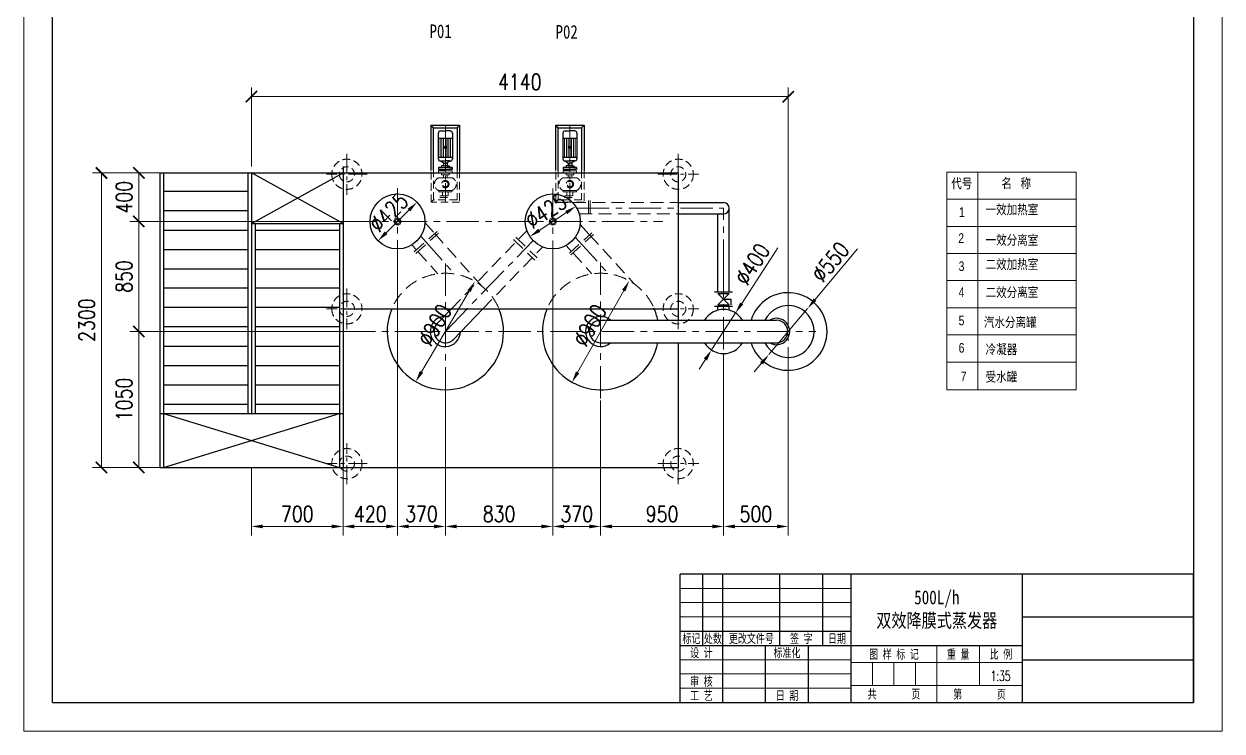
# Model space of a CAD drawing. Header units: millimetres. Extents: x 135880 to 145141, y 896 to 13993.
# Drawn here: x 135880 to 145141, y 896 to 6359 of the extents above; entities that cross this region are included whole.
import ezdxf
from ezdxf.enums import TextEntityAlignment as Align

# ---------------------------------------------------------------- set-up
doc = ezdxf.new("R2010")
doc.units = ezdxf.units.MM
doc.header["$LTSCALE"] = 200
doc.linetypes.add('CENTER', pattern=[2, 1.25, -0.25, 0.25, -0.25])
doc.linetypes.add('DASHED', pattern=[0.75, 0.5, -0.25])
for name, color, linetype in [('1轮廓实线层', 7, 'Continuous'), ('6文字层', 3, 'Continuous'), ('图框层', 7, 'Continuous')]:
    doc.layers.add(name, color=color, linetype=linetype)
for name, color, linetype, lineweight in [('2细线层', 4, 'Continuous', 13), ('3中心线层', 1, 'CENTER', 9), ('4虚线层', 6, 'DASHED', 9), ('title-thick', 7, 'Continuous', 40)]:
    doc.layers.add(name, color=color, linetype=linetype, lineweight=lineweight)
doc.styles.add('PC_TEXTSTYLE', font='romans.shx', dxfattribs={"width": 0.8, "bigfont": 'hzfs.shx'})
doc.styles.add('TH_GBDIM', font='romans.shx', dxfattribs={"width": 0.8, "bigfont": 'gbcbig.shx'})
doc.styles.add('宋体', font='SimSun.ttf', dxfattribs={"width": 0.8})
doc.dimstyles.new('TH_GBDIM', dxfattribs={"dimscale": 35, "dimtxt": 3.5, "dimasz": 2.5, "dimexe": 2, "dimexo": 0, "dimgap": 1, "dimtad": 1, "dimdec": 0, "dimzin": 0, "dimdsep": 46, "dimtxsty": 'TH_GBDIM', "dimcen": 2.5, "dimclrd": 130, "dimclre": 130, "dimclrt": 3, "dimadec": 0, "dimazin": 0, "dimtfac": 0.714286, "dimtdec": 0, "dimtmove": 0, "dimatfit": 2, "dimfxl": 2, "dimtolj": 1, "dimtzin": 0, "dimlwd": 13, "dimlwe": 13, "dimarcsym": 0})
doc.dimstyles.new('TH_GBDIM1', dxfattribs={"dimscale": 35, "dimtxt": 3.5, "dimasz": 2.5, "dimexe": 2, "dimexo": 0, "dimgap": 1.5, "dimtad": 1, "dimdec": 0, "dimzin": 0, "dimdsep": 46, "dimtxsty": 'TH_GBDIM', "dimblk": 'ARCHTICK', "dimcen": 2.5, "dimclrd": 4, "dimclre": 130, "dimclrt": 3, "dimadec": 0, "dimazin": 0, "dimtfac": 0.714286, "dimtdec": 0, "dimtmove": 0, "dimatfit": 2, "dimfxl": 2, "dimtolj": 1, "dimtzin": 0, "dimlwd": 13, "dimlwe": 13, "dimarcsym": 0})

# ---------------------------------------------------------------- blocks, each defined once
blk = doc.blocks.new('*D42')
at = {"color": 130, "lineweight": 13}
for p, q in [((141993.8, 4228.2), (142323.2, 4620.3)), ((141637.3, 3803.9), (141937.5, 4161.2)), ((141581, 3736.9), (141524.7, 3669.9))]:
    blk.add_line(p, q, dxfattribs=at)
at = {"color": 130}
for points in [[(141982.6, 4237.6), (142004.9, 4218.8), (141937.5, 4161.2)], [(141569.9, 3746.3), (141592.2, 3727.5), (141637.3, 3803.9)]]:
    blk.add_solid(points, dxfattribs=at)
at = {"layer": 'Defpoints', "color": 0}
for p in [(141937.5, 4161.2), (141637.3, 3803.9)]:
    blk.add_point(p, dxfattribs=at)
at = {"color": 3, "insert": (142113, 4519.7), "char_height": 122.5, "attachment_point": 5, "rotation": 49.96339, "style": 'TH_GBDIM'}
blk.add_mtext('\\A1;%%c550{}{}', dxfattribs=at)
blk = doc.blocks.new('_ArchTick')
at = {"color": 0, "linetype": 'ByBlock', "const_width": 0.15}
blk.add_lwpolyline([(-0.5, -0.5), (0.5, 0.5)], dxfattribs=at)
blk = doc.blocks.new('*D48')
at = {"color": 130, "lineweight": 13}
for p, q in [((137651.1, 3982.5), (136697.6, 3982.5)), ((136930, 2932.5), (136697.6, 2932.5))]:
    blk.add_line(p, q, dxfattribs=at)
at = {"color": 4, "lineweight": 13}
blk.add_line((136767.6, 3982.5), (136767.6, 2932.5), dxfattribs=at)
at = {"layer": 'Defpoints', "color": 0}
for p in [(137651.1, 3982.5), (136767.6, 2932.5), (136930, 2932.5)]:
    blk.add_point(p, dxfattribs=at)
at = {"color": 4, "lineweight": 13, "xscale": 87.5, "yscale": 87.5, "zscale": 87.5}
for p, rotation in [((136767.6, 3982.5), 90), ((136767.6, 2932.5), 270)]:
    blk.add_blockref('_ArchTick', p, dxfattribs=dict(at, rotation=rotation))
at = {"color": 3, "insert": (136653.9, 3457.5), "char_height": 122.5, "attachment_point": 5, "rotation": 90, "style": 'TH_GBDIM'}
blk.add_mtext('\\A1;1050', dxfattribs=at)
blk = doc.blocks.new('*D49')
at = {"color": 130, "lineweight": 13}
for p, q in [((137757.3, 4832.7), (136697.6, 4832.7)), ((138346.6, 3982.5), (136697.6, 3982.5))]:
    blk.add_line(p, q, dxfattribs=at)
at = {"color": 4, "lineweight": 13}
blk.add_line((136767.6, 4832.7), (136767.6, 3982.5), dxfattribs=at)
at = {"layer": 'Defpoints', "color": 0}
for p in [(137757.3, 4832.7), (136767.6, 3982.5), (138346.6, 3982.5)]:
    blk.add_point(p, dxfattribs=at)
at = {"color": 4, "lineweight": 13, "xscale": 87.5, "yscale": 87.5, "zscale": 87.5}
for p, rotation in [((136767.6, 4832.7), 90), ((136767.6, 3982.5), 270)]:
    blk.add_blockref('_ArchTick', p, dxfattribs=dict(at, rotation=rotation))
at = {"color": 3, "insert": (136653.9, 4407.6), "char_height": 122.5, "attachment_point": 5, "rotation": 90, "style": 'TH_GBDIM'}
blk.add_mtext('\\A1;850', dxfattribs=at)
blk = doc.blocks.new('*D50')
at = {"color": 130, "lineweight": 13}
for p, q in [((136930, 5207.7), (136697.6, 5207.7)), ((138433.2, 4832.7), (136697.6, 4832.7))]:
    blk.add_line(p, q, dxfattribs=at)
at = {"color": 4, "lineweight": 13}
blk.add_line((136767.6, 5207.7), (136767.6, 4832.7), dxfattribs=at)
at = {"layer": 'Defpoints', "color": 0}
for p in [(136930, 5207.7), (136767.6, 4832.7), (138433.2, 4832.7)]:
    blk.add_point(p, dxfattribs=at)
at = {"color": 4, "lineweight": 13, "xscale": 87.5, "yscale": 87.5, "zscale": 87.5}
for p, rotation in [((136767.6, 5207.7), 90), ((136767.6, 4832.7), 270)]:
    blk.add_blockref('_ArchTick', p, dxfattribs=dict(at, rotation=rotation))
at = {"color": 3, "insert": (136653.9, 5020.2), "char_height": 122.5, "attachment_point": 5, "rotation": 90, "style": 'TH_GBDIM'}
blk.add_mtext('\\A1;400{}{}', dxfattribs=at)
blk = doc.blocks.new('*D51')
at = {"color": 130, "lineweight": 13}
for p, q in [((136930, 5207.7), (136408.6, 5207.7)), ((136930, 2932.5), (136408.6, 2932.5))]:
    blk.add_line(p, q, dxfattribs=at)
at = {"color": 4, "lineweight": 13}
blk.add_line((136478.6, 2932.5), (136478.6, 5207.7), dxfattribs=at)
at = {"layer": 'Defpoints', "color": 0}
for p in [(136478.6, 5207.7), (136930, 5207.7), (136930, 2932.5)]:
    blk.add_point(p, dxfattribs=at)
at = {"color": 4, "lineweight": 13, "xscale": 87.5, "yscale": 87.5, "zscale": 87.5}
for p, rotation in [((136478.6, 5207.7), 90), ((136478.6, 2932.5), 270)]:
    blk.add_blockref('_ArchTick', p, dxfattribs=dict(at, rotation=rotation))
at = {"color": 3, "insert": (136364.8, 4070.1), "char_height": 122.5, "attachment_point": 5, "rotation": 90, "style": 'TH_GBDIM'}
blk.add_mtext('\\A1;2300', dxfattribs=at)
blk = doc.blocks.new('支柱注')
at = {"layer": '3中心线层'}
for p, q in [((2766, 9420), (2766, 8879)), ((2496, 9150), (3037, 9150))]:
    blk.add_line(p, q, dxfattribs=at)
at = {"layer": '4虚线层'}
for radius in [200, 100]:
    blk.add_circle((2766, 9150), radius, dxfattribs=at)
blk = doc.blocks.new('*D47')
at = {"layer": '1轮廓实线层', "color": 130, "lineweight": 13}
for p, q in [((137638.3, 5257.7), (137638.3, 5867.1)), ((141787.4, 4260.7), (141787.4, 5867.1))]:
    blk.add_line(p, q, dxfattribs=at)
at = {"layer": '1轮廓实线层', "color": 4, "lineweight": 13}
blk.add_line((141787.4, 5797.1), (137638.3, 5797.1), dxfattribs=at)
at = {"layer": 'Defpoints', "color": 0}
for p in [(137638.3, 5797.1), (137638.3, 5257.7), (141787.4, 4260.7)]:
    blk.add_point(p, dxfattribs=at)
at = {"layer": '1轮廓实线层', "color": 4, "lineweight": 13, "xscale": 87.5, "yscale": 87.5, "zscale": 87.5, "rotation": 180}
blk.add_blockref('_ArchTick', (137638.3, 5797.1), dxfattribs=at)
at = {"layer": '1轮廓实线层', "color": 4, "lineweight": 13, "xscale": 87.5, "yscale": 87.5, "zscale": 87.5}
blk.add_blockref('_ArchTick', (141787.4, 5797.1), dxfattribs=at)
at = {"layer": '1轮廓实线层', "color": 3, "insert": (139712.8, 5910.9), "char_height": 122.5, "attachment_point": 5, "style": 'TH_GBDIM'}
blk.add_mtext('\\A1;4140', dxfattribs=at)
blk = doc.blocks.new('循环泵1111')
at = {"layer": '1轮廓实线层', "lineweight": -2}
for p, q in [((1151, 3179), (1124, 3179)), ((1124, 3179), (1124, 3158)), ((1151, 3217), (1151, 3179)), ((1151, 3217), (1175, 3217)), ((1151, 3179), (1175, 3179)), ((1199, 3217), (1175, 3217)), ((1199, 3179), (1175, 3179)), ((1201, 3219), (1199, 3217)), ((1199, 3217), (1199, 3179)), ((1199, 3179), (1226, 3179)), ((1237, 3245), (1201, 3219)), ((1226, 3179), (1226, 3158)), ((1086, 3158), (1086, 3131)), ((1086, 3158), (1086, 3131)), ((1124, 3158), (1086, 3158)), ((1086, 3158), (1175, 3158)), ((1086, 3131), (1175, 3131)), ((1264, 3158), (1175, 3158)), ((1264, 3131), (1175, 3131)), ((1226, 3158), (1264, 3158)), ((1264, 3158), (1264, 3131)), ((1264, 3158), (1264, 3131))]:
    blk.add_line(p, q, dxfattribs=at)
at = {"layer": '3中心线层'}
blk.add_line((1175, 2699), (1175, 3718), dxfattribs=at)
at = {"layer": '4虚线层', "lineweight": -2}
blk.add_line((1149, 3219), (1151, 3217), dxfattribs=at)
at = {"layer": '4虚线层'}
for p, q in [((987, 2699), (987, 3119)), ((1020, 2732), (1020, 3119)), ((1082, 3021), (1175, 3021)), ((1086, 3114), (1175, 3114)), ((1086, 3114), (1086, 3087)), ((1086, 3087), (1175, 3087)), ((1124, 3087), (1124, 3062)), ((1124, 3062), (1175, 3062)), ((1151, 3062), (1151, 3021)), ((1264, 3114), (1175, 3114)), ((1264, 3087), (1175, 3087)), ((1226, 3062), (1175, 3062)), ((1268, 3021), (1175, 3021)), ((1199, 3062), (1199, 3021)), ((1226, 3087), (1226, 3062)), ((1264, 3114), (1264, 3087)), ((1330, 3119), (1330, 2732)), ((1364, 3119), (1364, 2699)), ((1020, 2732), (987, 2699)), ((1330, 2732), (1020, 2732)), ((1082, 2855), (1175, 2855)), ((1087, 2855), (1087, 2835)), ((1087, 2835), (1175, 2835)), ((1104, 2784), (1246, 2784)), ((1104, 2760), (1246, 2760)), ((1137, 2784), (1137, 2835)), ((1268, 2855), (1175, 2855)), ((1263, 2835), (1175, 2835)), ((1213, 2784), (1213, 2835)), ((1263, 2855), (1263, 2835)), ((1364, 2699), (987, 2699))]:
    blk.add_line(p, q, dxfattribs=at)
blk.add_lwpolyline([(1208, 2974, 2.276543), (1208, 2902, 0.439263)], format="xyb", close=True, dxfattribs=at)
blk.add_circle((1175, 2938), 36.1, dxfattribs=at)
for centre, start, end in [((1124, 2938), 116.6436, 243.3564), ((1226, 2938), 296.6436, 63.3564)]:
    blk.add_arc(centre, 93.1, start, end, dxfattribs=at)
at = {"layer": 'title-thick', "lineweight": -2}
for p, q in [((987, 3119), (987, 3718)), ((987, 3718), (1364, 3718)), ((1020, 3685), (987, 3718)), ((1020, 3119), (1020, 3685)), ((1020, 3685), (1330, 3685)), ((1330, 3685), (1364, 3718)), ((1330, 3685), (1330, 3119)), ((1364, 3718), (1364, 3119)), ((1082, 3614), (1082, 3272)), ((1082, 3546), (1268, 3546)), ((1110, 3642), (1175, 3642)), ((1240, 3642), (1172, 3642)), ((1175, 3546), (1175, 3295)), ((1268, 3614), (1268, 3272)), ((1082, 3295), (1268, 3295)), ((1110, 3245), (1175, 3245)), ((1113, 3245), (1149, 3219)), ((1240, 3245), (1175, 3245))]:
    blk.add_line(p, q, dxfattribs=at)
at = {"layer": 'title-thick', "lineweight": 9}
for p, q in [((1105, 3546), (1105, 3295)), ((1129, 3546), (1129, 3295)), ((1152, 3546), (1152, 3295)), ((1198, 3546), (1198, 3295)), ((1222, 3546), (1222, 3295)), ((1245, 3546), (1245, 3295))]:
    blk.add_line(p, q, dxfattribs=at)
at = {"layer": 'title-thick', "lineweight": -2}
blk.add_circle((1176, 3426), 14.2, dxfattribs=at)
for centre, start, end in [((1110, 3614), 90, 180), ((1240, 3614), 0, 90), ((1110, 3272), 180, 270), ((1240, 3272), 270, 0)]:
    blk.add_arc(centre, 27.9, start, end, dxfattribs=at)
blk = doc.blocks.new('PC_TITLE_BLOCK')
at = {"layer": '1轮廓实线层'}
for p, q in [((0, 45), (-180, 45)), ((-180, 0), (-180, 45)), ((-172, 20), (-172, 45)), ((-165, 20), (-165, 45)), ((-145, 20), (-145, 45)), ((-130, 20), (-130, 45)), ((-120, 0), (-120, 45)), ((-60, 30), (0, 30)), ((-180, 20), (-60, 20)), ((-165, 0), (-165, 20)), ((-150, 0), (-150, 20)), ((-135, 0), (-135, 20)), ((-60, 15), (0, 15)), ((-180, 0), (0, 0))]:
    blk.add_line(p, q, dxfattribs=at)
at = {"layer": '1轮廓实线层', "color": 7}
for p, q in [((-60, 0), (-60, 45)), ((-180, 25), (-120, 25))]:
    blk.add_line(p, q, dxfattribs=at)
at = {"layer": '2细线层'}
for p, q in [((-180, 40), (-120, 40)), ((-180, 35), (-120, 35)), ((-180, 30), (-120, 30)), ((-90, 0), (-90, 20)), ((-75, 6), (-75, 20)), ((-180, 15), (-120, 15)), ((-120, 14), (-60, 14)), ((-112.5, 6), (-112.5, 14)), ((-105, 6), (-105, 14)), ((-97.5, 6), (-97.5, 14)), ((-180, 10), (-120, 10)), ((-180, 5), (-120, 5)), ((-120, 6), (-60, 6))]:
    blk.add_line(p, q, dxfattribs=at)
at = {"layer": '图框层'}
blk.add_line((0, 0), (0, 45), dxfattribs=at)
at = {"layer": '6文字层', "style": 'PC_TEXTSTYLE', "width": 0.667}
for s, p in [('标记', (-176, 22.5)), ('处数', (-168.5, 22.5)), (' 更改文件号 ', (-155, 22.5)), (' 签 字 ', (-137.5, 22.5)), (' 日期 ', (-125, 22.5)), (' 设 计 ', (-172.5, 17.51)), (' 标准化 ', (-142.5, 17.51)), (' 图 样 标 记 ', (-105, 17)), (' 重 量 ', (-82.5, 17)), (' 比 例 ', (-67.5, 17)), (' 审 核 ', (-172.5, 7.5)), (' 工 艺 ', (-172.5, 2.5)), (' 日 期 ', (-142.5, 2.5)), ('共       页', (-105, 3)), ('第       页', (-75, 3))]:
    blk.add_text(s, height=3.5, dxfattribs=at).set_placement(p, align=Align.MIDDLE)
at = {"layer": '6文字层', "style": 'PC_TEXTSTYLE', "flags": 8}
for tag, height, width, p, p2 in [('企业名称', 5, 1.98445, (-54.29, 34.82), (-5.27, 34.82)), ('产品名称或材料标记', 7, 0.600652, (-113.46, 28.64), (-66.42, 28.64)), ('图样名称', 5, 2.004495, (-54.79, 19.98), (-5.27, 19.98)), ('标准化', 3.5, 1.023147, (-133.83, 15.37), (-120.75, 15.37)), ('审核', 3.5, 1.579393, (-163.99, 5.37), (-150.63, 5.37)), ('重量', 3.5, 1.408247, (-88.46, 7.54), (-76.55, 7.54)), ('比例', 3.5, 1.385287, (-73.35, 7.54), (-61.93, 7.54)), ('图样代号', 5, 2.006536, (-54.79, 5.63), (-5.52, 5.63)), ('工艺', 3.5, 1.621807, (-164.21, 0.37), (-150.89, 0.37)), ('共几页', 3.5, 0.557144, (-108.07, 0.63), (-101.05, 0.63)), ('日期', 3.5, 1.560088, (-133.83, 0.37), (-120.75, 0.37))]:
    blk.add_attdef(tag, text='', height=height, dxfattribs=dict(at, width=width)).set_placement(p, p2, align=Align.FIT)
at = {"layer": '6文字层', "style": 'PC_TEXTSTYLE', "width": 3.962018, "flags": 8}
blk.add_attdef('设计', text='', height=3.5, rotation=358.4644, dxfattribs=at).set_placement((-164.23, 15.37), (-150.37, 15), align=Align.FIT)
at = {"layer": '6文字层', "color": 3, "style": 'PC_TEXTSTYLE', "width": 0.56476, "flags": 8}
blk.add_attdef('第几页', text='', height=3.5, dxfattribs=at).set_placement((-78.29, 0.75), (-71.16, 0.75), align=Align.FIT)
at = {"layer": '6文字层', "ltscale": 10, "style": 'PC_TEXTSTYLE', "flags": 1}
blk.add_attdef('图纸张数', (-58.68, -0.49), '', height=2.5, dxfattribs=at)
blk = doc.blocks.new('*D62')
at = {"layer": '1轮廓实线层', "color": 130, "lineweight": 13}
for p, q in [((141427.5, 4199), (141705.9, 4628.9)), ((141194.8, 3839.6), (141380, 4125.5)), ((141147.3, 3766.1), (141099.7, 3692.7))]:
    blk.add_line(p, q, dxfattribs=at)
at = {"layer": '1轮廓实线层', "color": 130}
for points in [[(141415.3, 4206.9), (141439.8, 4191), (141380, 4125.5)], [(141135, 3774.1), (141159.5, 3758.2), (141194.8, 3839.6)]]:
    blk.add_solid(points, dxfattribs=at)
at = {"layer": 'Defpoints', "color": 0}
for p in [(141380, 4125.5), (141194.8, 3839.6)]:
    blk.add_point(p, dxfattribs=at)
at = {"layer": '1轮廓实线层', "color": 3, "insert": (141509.7, 4503), "char_height": 122.5, "attachment_point": 5, "rotation": 57.07868, "style": 'TH_GBDIM'}
blk.add_mtext('\\A1;%%c400{}{}', dxfattribs=at)
blk = doc.blocks.new('*D53')
at = {"layer": '1轮廓实线层', "color": 130, "lineweight": 13}
for p, q in [((137638.3, 2932.5), (137638.3, 2406.3)), ((138346.6, 2882.5), (138346.6, 2406.3)), ((137725.8, 2476.3), (138259.1, 2476.3))]:
    blk.add_line(p, q, dxfattribs=at)
at = {"layer": '1轮廓实线层', "color": 130}
for points in [[(137725.8, 2490.9), (137725.8, 2461.8), (137638.3, 2476.3)], [(138259.1, 2490.9), (138259.1, 2461.8), (138346.6, 2476.3)]]:
    blk.add_solid(points, dxfattribs=at)
at = {"layer": 'Defpoints', "color": 0}
for p in [(137638.3, 2932.5), (138346.6, 2882.5), (138346.6, 2476.3)]:
    blk.add_point(p, dxfattribs=at)
at = {"layer": '1轮廓实线层', "color": 3, "insert": (137992.4, 2572.6), "char_height": 122.5, "attachment_point": 5, "style": 'TH_GBDIM'}
blk.add_mtext('\\A1;700', dxfattribs=at)
blk = doc.blocks.new('*D39')
at = {"layer": '1轮廓实线层', "color": 130, "lineweight": 13}
for p, q in [((138767, 4626.5), (138767, 2406.3)), ((138346.6, 2932.5), (138346.6, 2406.3)), ((138434.1, 2476.3), (138679.5, 2476.3))]:
    blk.add_line(p, q, dxfattribs=at)
at = {"layer": '1轮廓实线层', "color": 130}
for points in [[(138434.1, 2490.9), (138434.1, 2461.8), (138346.6, 2476.3)], [(138679.5, 2490.9), (138679.5, 2461.8), (138767, 2476.3)]]:
    blk.add_solid(points, dxfattribs=at)
at = {"layer": 'Defpoints', "color": 0}
for p in [(138767, 4626.5), (138346.6, 2932.5), (138767, 2476.3)]:
    blk.add_point(p, dxfattribs=at)
at = {"layer": '1轮廓实线层', "color": 3, "insert": (138556.8, 2572.6), "char_height": 122.5, "attachment_point": 5, "style": 'TH_GBDIM'}
blk.add_mtext('\\A1;420', dxfattribs=at)
blk = doc.blocks.new('*D40')
at = {"layer": '1轮廓实线层', "color": 130, "lineweight": 13}
for p, q in [((139967.6, 4629.1), (139967.6, 2406.3)), ((139137, 3457.1), (139137, 2406.3)), ((139224.5, 2476.3), (139880.1, 2476.3))]:
    blk.add_line(p, q, dxfattribs=at)
at = {"layer": '1轮廓实线层', "color": 130}
for points in [[(139224.5, 2490.9), (139224.5, 2461.8), (139137, 2476.3)], [(139880.1, 2490.9), (139880.1, 2461.8), (139967.6, 2476.3)]]:
    blk.add_solid(points, dxfattribs=at)
at = {"layer": 'Defpoints', "color": 0}
for p in [(139967.6, 4629.1), (139137, 3457.1), (139967.6, 2476.3)]:
    blk.add_point(p, dxfattribs=at)
at = {"layer": '1轮廓实线层', "color": 3, "insert": (139552.3, 2572.6), "char_height": 122.5, "attachment_point": 5, "style": 'TH_GBDIM'}
blk.add_mtext('\\A1;830', dxfattribs=at)
blk = doc.blocks.new('*D54')
at = {"layer": '1轮廓实线层', "color": 130, "lineweight": 13}
for p, q in [((139967.6, 3517.7), (139967.6, 2406.3)), ((140337.4, 3450.5), (140337.4, 2406.3)), ((140055.1, 2476.3), (140249.9, 2476.3))]:
    blk.add_line(p, q, dxfattribs=at)
at = {"layer": '1轮廓实线层', "color": 130}
for points in [[(140055.1, 2490.9), (140055.1, 2461.8), (139967.6, 2476.3)], [(140249.9, 2490.9), (140249.9, 2461.8), (140337.4, 2476.3)]]:
    blk.add_solid(points, dxfattribs=at)
at = {"layer": 'Defpoints', "color": 0}
for p in [(139967.6, 3517.7), (140337.4, 3450.5), (140337.4, 2476.3)]:
    blk.add_point(p, dxfattribs=at)
at = {"layer": '1轮廓实线层', "color": 3, "insert": (140152.5, 2572.6), "char_height": 122.5, "attachment_point": 5, "style": 'TH_GBDIM'}
blk.add_mtext('\\A1;370', dxfattribs=at)
blk = doc.blocks.new('*D55')
at = {"layer": '1轮廓实线层', "color": 130, "lineweight": 13}
for p, q in [((141287.4, 3812.2), (141287.4, 2406.3)), ((140337.4, 3450.5), (140337.4, 2406.3)), ((140424.9, 2476.3), (141199.9, 2476.3))]:
    blk.add_line(p, q, dxfattribs=at)
at = {"layer": '1轮廓实线层', "color": 130}
for points in [[(140424.9, 2490.9), (140424.9, 2461.8), (140337.4, 2476.3)], [(141199.9, 2490.9), (141199.9, 2461.8), (141287.4, 2476.3)]]:
    blk.add_solid(points, dxfattribs=at)
at = {"layer": 'Defpoints', "color": 0}
for p in [(141287.4, 3812.2), (140337.4, 3450.5), (141287.4, 2476.3)]:
    blk.add_point(p, dxfattribs=at)
at = {"layer": '1轮廓实线层', "color": 3, "insert": (140812.4, 2572.6), "char_height": 122.5, "attachment_point": 5, "style": 'TH_GBDIM'}
blk.add_mtext('\\A1;950', dxfattribs=at)
blk = doc.blocks.new('*D56')
at = {"layer": '1轮廓实线层', "color": 130, "lineweight": 13}
for p, q in [((141287.4, 3692.7), (141287.4, 2406.3)), ((141787.4, 3704.4), (141787.4, 2406.3)), ((141374.9, 2476.3), (141699.9, 2476.3))]:
    blk.add_line(p, q, dxfattribs=at)
at = {"layer": '1轮廓实线层', "color": 130}
for points in [[(141374.9, 2490.9), (141374.9, 2461.8), (141287.4, 2476.3)], [(141699.9, 2490.9), (141699.9, 2461.8), (141787.4, 2476.3)]]:
    blk.add_solid(points, dxfattribs=at)
at = {"layer": 'Defpoints', "color": 0}
for p in [(141287.4, 3692.7), (141787.4, 3704.4), (141787.4, 2476.3)]:
    blk.add_point(p, dxfattribs=at)
at = {"layer": '1轮廓实线层', "color": 3, "insert": (141537.4, 2572.6), "char_height": 122.5, "attachment_point": 5, "style": 'TH_GBDIM'}
blk.add_mtext('\\A1;500', dxfattribs=at)
blk = doc.blocks.new('*D36')
at = {"layer": '1轮廓实线层', "color": 130, "lineweight": 13}
for p, q in [((138767, 4626.5), (138767, 2406.3)), ((139137, 3233.7), (139137, 2406.3)), ((138854.5, 2476.3), (139049.5, 2476.3))]:
    blk.add_line(p, q, dxfattribs=at)
at = {"layer": '1轮廓实线层', "color": 130}
for points in [[(138854.5, 2490.9), (138854.5, 2461.8), (138767, 2476.3)], [(139049.5, 2490.9), (139049.5, 2461.8), (139137, 2476.3)]]:
    blk.add_solid(points, dxfattribs=at)
at = {"layer": 'Defpoints', "color": 0}
for p in [(138767, 4626.5), (139137, 3233.7), (139137, 2476.3)]:
    blk.add_point(p, dxfattribs=at)
at = {"layer": '1轮廓实线层', "color": 3, "insert": (138952, 2572.6), "char_height": 122.5, "attachment_point": 5, "style": 'TH_GBDIM'}
blk.add_mtext('\\A1;370', dxfattribs=at)
blk = doc.blocks.new('*D59')
at = {"layer": '1轮廓实线层', "color": 130, "lineweight": 13}
blk.add_line((139321.3, 4294.7), (138952.7, 3670.4), dxfattribs=at)
at = {"layer": '1轮廓实线层', "color": 130}
for points in [[(139308.7, 4302.1), (139333.8, 4287.3), (139365.7, 4370)], [(138940.1, 3677.8), (138965.2, 3663), (138908.2, 3595)]]:
    blk.add_solid(points, dxfattribs=at)
at = {"layer": 'Defpoints', "color": 0}
for p in [(139365.7, 4370), (138908.2, 3595)]:
    blk.add_point(p, dxfattribs=at)
at = {"layer": '1轮廓实线层', "color": 3, "insert": (139054.1, 4031.5), "char_height": 122.5, "attachment_point": 5, "rotation": 59.44147, "style": 'TH_GBDIM'}
blk.add_mtext('\\A1;∅900', dxfattribs=at)
blk = doc.blocks.new('*D60')
at = {"layer": '1轮廓实线层', "color": 130, "lineweight": 13}
blk.add_line((140515.5, 4298.3), (140159.3, 3666.8), dxfattribs=at)
at = {"layer": '1轮廓实线层', "color": 130}
for points in [[(140502.8, 4305.4), (140528.2, 4291.1), (140558.5, 4374.5)], [(140146.6, 3674), (140172, 3659.7), (140116.3, 3590.6)]]:
    blk.add_solid(points, dxfattribs=at)
at = {"layer": 'Defpoints', "color": 0}
for p in [(140558.5, 4374.5), (140116.3, 3590.6)]:
    blk.add_point(p, dxfattribs=at)
at = {"layer": '1轮廓实线层', "color": 3, "insert": (140253.6, 4029.8), "char_height": 122.5, "attachment_point": 5, "rotation": 60.57075, "style": 'TH_GBDIM'}
blk.add_mtext('\\A1;∅900', dxfattribs=at)
blk = doc.blocks.new('*D65')
at = {"layer": '1轮廓实线层', "color": 130, "lineweight": 13}
blk.add_line((138678.2, 4744.7), (138855.7, 4920.7), dxfattribs=at)
at = {"layer": '1轮廓实线层', "color": 130}
for points in [[(138845.5, 4931), (138866, 4910.3), (138917.9, 4982.3)], [(138667.9, 4755), (138688.5, 4734.3), (138616, 4683.1)]]:
    blk.add_solid(points, dxfattribs=at)
at = {"layer": 'Defpoints', "color": 0}
for p in [(138917.9, 4982.3), (138616, 4683.1)]:
    blk.add_point(p, dxfattribs=at)
at = {"layer": '1轮廓实线层', "color": 3, "insert": (138699.2, 4901), "char_height": 122.5, "attachment_point": 5, "rotation": 44.751, "style": 'TH_GBDIM'}
blk.add_mtext('\\A1;∅425', dxfattribs=at)
blk = doc.blocks.new('*D66')
at = {"layer": '1轮廓实线层', "color": 130, "lineweight": 13}
blk.add_line((139863.1, 4764.1), (140072.1, 4901.3), dxfattribs=at)
at = {"layer": '1轮廓实线层', "color": 130}
for points in [[(140064.1, 4913.5), (140080.1, 4889.1), (140145.2, 4949.3)], [(139855.1, 4776.2), (139871.1, 4751.9), (139790, 4716)]]:
    blk.add_solid(points, dxfattribs=at)
at = {"layer": 'Defpoints', "color": 0}
for p in [(140145.2, 4949.3), (139790, 4716)]:
    blk.add_point(p, dxfattribs=at)
at = {"layer": '1轮廓实线层', "color": 3, "insert": (139914.7, 4913.1), "char_height": 122.5, "attachment_point": 5, "rotation": 33.29415, "style": 'TH_GBDIM'}
blk.add_mtext('\\A1;∅425', dxfattribs=at)

msp = doc.modelspace()

# ---------------------------------------------------------------- linework, layer by layer
for p, q in [((138346.6, 4818.1), (137638.3, 5207.7)), ((137638.3, 4818.1), (138346.6, 5207.7)), ((140937.4, 4978.5), (141287.4, 4978.5)), ((141331.1, 4288.2), (141331.1, 4934.8)), ((137938.3, 4818.1), (138346.6, 4818.1)), ((140937.4, 4891), (141287.4, 4891)), ((141243.7, 4288.2), (141243.7, 4891)), ((141218.5, 4288.2), (141356.3, 4288.2)), ((141331.1, 4189), (141243.7, 4276.5)), ((141243.7, 4276.5), (141331.1, 4276.5)), ((141331.1, 4276.5), (141243.7, 4189)), ((141218.5, 4177.3), (141356.3, 4177.3)), ((141243.7, 4189), (141331.1, 4189)), ((141243.7, 4147.1), (141243.7, 4177.3)), ((141287.4, 4232.8), (141344.3, 4232.8)), ((141331.1, 4147.1), (141331.1, 4177.3)), ((141344.3, 4232.8), (141344.3, 4189)), ((140337.4, 4070), (141696.8, 4070)), ((140337.4, 3895.1), (141696.8, 3895.1))]:
    msp.add_line(p, q)
at = {"color": 7, "linetype": 'ByBlock', "lineweight": 15}
for p, q in [((143013.7, 3532.2), (143013.7, 5213.7)), ((143013.7, 5213.7), (144012.7, 5213.7)), ((143252.4, 3532.2), (143252.4, 5213.7)), ((143013.7, 5004.1), (144012.7, 5004.1)), ((143013.7, 4794.6), (144012.7, 4794.6)), ((143013.7, 4585), (144012.7, 4585)), ((143013.7, 4375.5), (144012.7, 4375.5)), ((143013.7, 4165.9), (144012.7, 4165.9)), ((143013.7, 3956.4), (144012.7, 3956.4)), ((143013.7, 3744.4), (144012.7, 3744.4)), ((143013.7, 3532.2), (144012.7, 3532.2))]:
    msp.add_line(p, q, dxfattribs=at)
at = {"lineweight": 13}
for centre, radius in [((138767, 4832.7), 28.2), ((138743.2, 4832.7), 2.75), ((138767, 4832.7), 19), ((138767, 4856.4), 2.75), ((138790.7, 4832.7), 2.75), ((139967.6, 4832.7), 28.2), ((139943.8, 4832.7), 2.75), ((139967.6, 4832.7), 19), ((139967.6, 4856.4), 2.75), ((139991.4, 4832.7), 2.75), ((138767, 4808.9), 2.75), ((139967.6, 4808.9), 2.75)]:
    msp.add_circle(centre, radius, dxfattribs=at)
for centre, radius, start, end in [((141287.4, 4934.8), 43.7, 270, 90), ((139137, 3982.5), 116.7, 97.03649, 359.85574), ((140337.4, 3982.5), 116.7, 48.59038, 311.40962), ((141696.8, 3982.5), 102.1, 238.99728, 121.00272), ((139137, 3982.5), 87.5, 138.44611, 318.44611), ((140337.4, 3982.5), 87.5, 90, 270), ((141696.8, 3982.5), 87.5, 270, 90)]:
    msp.add_arc(centre, radius, start, end)
at = {"layer": '1轮廓实线层'}
for p, q in [((136930, 5207.7), (140937.4, 5207.7)), ((136930, 5207.7), (136930, 2932.5)), ((136959.1, 5207.7), (136959.1, 2932.5)), ((137609.1, 5207.7), (137609.1, 3349.7)), ((137638.3, 5207.7), (137638.3, 3349.7)), ((138346.6, 5257.7), (138346.6, 2932.5)), ((140937.4, 5207.7), (140937.4, 4070)), ((136959.1, 5066.3), (137609.1, 5066.3)), ((136959.1, 4916.3), (137609.1, 4916.3)), ((137638.3, 4818.1), (138317.4, 4818.1)), ((137667.4, 4818.1), (137667.4, 3349.7)), ((138317.4, 4818.1), (138317.4, 2932.5)), ((136959.1, 4766.3), (137609.1, 4766.3)), ((137667.4, 4766.3), (138317.4, 4766.3)), ((136959.1, 4616.3), (137609.1, 4616.3)), ((137667.4, 4616.3), (138317.4, 4616.3)), ((136959.1, 4466.3), (137609.1, 4466.3)), ((137667.4, 4466.3), (138317.4, 4466.3)), ((136959.1, 4320.4), (137609.1, 4320.4)), ((137667.4, 4320.4), (138317.4, 4320.4)), ((136959.1, 4170.4), (137609.1, 4170.4)), ((137667.4, 4170.4), (138317.4, 4170.4)), ((138346.6, 4157.7), (140937.4, 4157.7)), ((139074, 4043.3), (139184.5, 4157.7)), ((139199.9, 3921.8), (139427.7, 4157.7)), ((136959.1, 4020.4), (137609.1, 4020.4)), ((137667.4, 4020.4), (138317.4, 4020.4)), ((140937.4, 3895.1), (140937.4, 2932.5)), ((136959.1, 3870.4), (137609.1, 3870.4)), ((137667.4, 3870.4), (138317.4, 3870.4)), ((136959.1, 3720.4), (137609.1, 3720.4)), ((137667.4, 3720.4), (138317.4, 3720.4)), ((136959.1, 3570.4), (137609.1, 3570.4)), ((137667.4, 3570.4), (138317.4, 3570.4)), ((136930, 3349.7), (137638.3, 3349.7)), ((136959.1, 3420.4), (137609.1, 3420.4)), ((136959.1, 2932.5), (138317.4, 3349.7)), ((136959.1, 3349.7), (138317.4, 2932.5)), ((137638.3, 3349.7), (138346.6, 3349.7)), ((137667.4, 3420.4), (138317.4, 3420.4)), ((136930, 2932.5), (140937.4, 2932.5))]:
    msp.add_line(p, q, dxfattribs=at)
at = {"layer": '1轮廓实线层', "lineweight": 15}
msp.add_line((144012.7, 5213.7), (144012.7, 3532.2), dxfattribs=at)
at = {"layer": '1轮廓实线层'}
for centre in [(138767, 4832.7), (139967.6, 4832.7)]:
    msp.add_circle(centre, 212.5, dxfattribs=at)
for centre, radius, start, end in [((141787.4, 3982.5), 300, 196.95676, 163.04324), ((141787.4, 3982.5), 200, 205.94289, 154.05711), ((139137, 3982.5), 450, 157.09707, 23.06207), ((140337.4, 3982.5), 450, 157.0879, 348.78838), ((140337.4, 3982.5), 450, 11.21162, 23.61086), ((141287.4, 3982.5), 170.3, 30.91347, 149.08653), ((141287.4, 3982.5), 170.3, 210.91347, 329.08653)]:
    msp.add_arc(centre, radius, start, end, dxfattribs=at)
at = {"layer": '2细线层'}
for p, q in [((135879.6, 895.6), (135879.6, 13993.3)), ((145140.6, 13993.3), (145140.6, 895.6)), ((135879.6, 895.6), (145140.6, 895.6))]:
    msp.add_line(p, q, dxfattribs=at)
at = {"layer": '3中心线层'}
for p, q in [((138767, 5088.9), (138767, 4576.5)), ((139967.6, 5086.2), (139967.6, 4579.1)), ((140154, 4934.8), (141287.4, 4934.8)), ((141287.4, 4444.2), (141287.4, 4934.8)), ((138346.4, 4832.7), (140818.2, 4832.7)), ((138946.4, 4718.8), (139207.6, 4427)), ((139137, 3982.5), (139815, 4684.8)), ((140141.2, 4710.2), (140397.6, 4428.5)), ((139137, 4508), (139137, 3457.1)), ((140337.4, 4514.6), (140337.4, 3450.5)), ((141287.4, 4494.2), (141287.4, 3812.2)), ((141787.4, 4260.7), (141787.4, 3704.4)), ((138346.6, 3982.5), (141999.8, 3982.5))]:
    msp.add_line(p, q, dxfattribs=at)
at = {"layer": '4虚线层'}
for p, q in [((139983, 4978.5), (140122.4, 4978.5)), ((140122.4, 4978.5), (140937.4, 4978.5)), ((140244.2, 4994.4), (140244.2, 4875.1)), ((140255.8, 4994.4), (140255.8, 4875.1)), ((138979.3, 4824.1), (139054.6, 4740)), ((140171.9, 4891), (140937.4, 4891)), ((138897.1, 4599.1), (139072.5, 4756.1)), ((138908.8, 4586.1), (139084.1, 4743)), ((139054.6, 4740), (139418.1, 4333.9)), ((139184.5, 4157.7), (139767.4, 4761.4)), ((140095.9, 4586.9), (140269.9, 4745.3)), ((140107.7, 4574), (140281.7, 4732.4)), ((140178.8, 4809.7), (140252.2, 4729.1)), ((140252.2, 4729.1), (140597.2, 4350)), ((138878.9, 4652), (138913.3, 4613.6)), ((139427.7, 4157.7), (139888.9, 4635.3)), ((139664.6, 4692.9), (139828.4, 4534.7)), ((139682, 4710.9), (139845.8, 4552.7)), ((140070.7, 4646.9), (140112, 4601.6)), ((138925, 4600.6), (139078.8, 4428.8)), ((140123.7, 4588.6), (140270.3, 4427.5))]:
    msp.add_line(p, q, dxfattribs=at)
for centre, start, end in [((139137, 3982.5), 24.1541, 154.45831), ((140337.4, 3982.5), 25.90611, 155.12482)]:
    msp.add_arc(centre, 450, start, end, dxfattribs=at)
at = {"layer": '图框层'}
for p, q in [((136100.1, 1116.1), (136100.1, 13772.8)), ((144920.1, 13772.8), (144920.1, 1116.1)), ((136100.1, 1116.1), (144920.1, 1116.1))]:
    msp.add_line(p, q, dxfattribs=at)

# ---------------------------------------------------------------- block references
at = {"yscale": 0.583299999999781, "zscale": 0.5833}
for p, xscale in [((139989.4, -139.9), -0.5832999999984168), ((139323.8, -139.9), 0.5832999999984168), ((139989.4, -1179.4), -0.5832999999984168), ((139323.8, -1179.4), 0.5832999999984168)]:
    msp.add_blockref('支柱注', p, dxfattribs=dict(at, xscale=xscale))
at = {"yscale": 0.583299999999781, "zscale": 0.5833, "rotation": 180}
for p, xscale in [((139989.4, 8298.8), 0.5832999999984168), ((139323.8, 8298.8), -0.5832999999984168)]:
    msp.add_blockref('支柱注', p, dxfattribs=dict(at, xscale=xscale))
at = {"layer": '1轮廓实线层', "xscale": 0.5832999999984168, "yscale": 0.583299999999781, "zscale": 0.5833}
for p in [(138451.5, 3407.3), (139414, 3407.3)]:
    msp.add_blockref('循环泵1111', p, dxfattribs=at)
at = {"layer": '图框层'}
ref = msp.add_blockref('PC_TITLE_BLOCK', (144920.1, 1116.1), dxfattribs=dict(at, xscale=22.05000000000291, yscale=22.04999999999995, zscale=22.05))
ref.add_attrib('比例', '1:35', dxfattribs={"layer": '6文字层', "height": 77.17, "style": 'PC_TEXTSTYLE', "width": 0.667}).set_placement((143428.6, 1282.4), align=Align.CENTER)

# ---------------------------------------------------------------- texts
at = {"color": 3, "style": '宋体', "width": 0.8}
for s, p in [('P01', (139014.9, 6250.1)), ('P02', (139989.2, 6245.1))]:
    msp.add_text(s, height=104.99, dxfattribs=at).set_placement(p)
at = {"color": 3, "char_height": 74.673, "attachment_point": 1, "style": '宋体'}
for s, insert, width in [('{\\fￋￎￌ￥|b0|i0|c134|p54;代号}', (143047.6, 5164.1), 211.488), ('{\\fￋￎￌ￥|b0|i0|c134|p54;名   称}', (143435, 5165.3), 386.093), ('{\\fￋￎￌ￥|b0|i0|c134|p54;1}', (143107.6, 4942.3), 50.241), ('{\\fSimSun|b0|i0|c134|p54;一效加热室}', (143312.9, 4962.7), 576.314), ('{\\fￋￎￌ￥|b0|i0|c134|p54;2}', (143102, 4741.5), 48.901), ('{\\fSimSun|b0|i0|c134|p54;一效分离室}', (143312.9, 4726.9), 576.314), ('{\\fSimSun|b0|i0|c134|p54;二效加热室}', (143312.9, 4539.6), 576.314), ('{\\fￋￎￌ￥|b0|i0|c134|p54;3}', (143104.7, 4524.5), 52.915), ('{\\fￋￎￌ￥|b0|i0|c134|p54;4}', (143104.6, 4323.7), 56.457), ('{\\fSimSun|b0|i0|c134|p54;二效分离室}', (143312.9, 4323.5), 576.314), ('{\\fￋￎￌ￥|b0|i0|c134|p54;5}', (143104.6, 4104.8), 63.209), ('{\\fSimSun|b0|i0|c134|p54;汽水分离罐}', (143299.8, 4092), 1048.456), ('{\\fￋￎￌ￥|b0|i0|c134|p54;6}', (143104.6, 3893.6), 66.584), ('{\\fSimSun|b0|i0|c134|p54;冷凝器}', (143312.9, 3882.1), 334.969), ('{\\fￋￎￌ￥|b0|i0|c134|p54;7}', (143120.1, 3671.5), 66.584), ('{\\fSimSun|b0|i0|c134|p54;受水罐}', (143312.9, 3669.9), 334.969)]:
    msp.add_mtext(s, dxfattribs=dict(at, insert=insert, width=width))
at = {"layer": '6文字层', "insert": (142935.6, 1832.7), "char_height": 107.1, "width": 1323, "attachment_point": 5, "style": '宋体'}
msp.add_mtext('500L/h\\P双效降膜式蒸发器', dxfattribs=at)

# ---------------------------------------------------------------- dimensions: what is measured, and where the dimension line sits
for base, p1, p2, text, picture, middle in [((136478.6, 5207.7), (136930, 2932.5), (136930, 5207.7), '2300', '*D51', (136364.8, 4070.1)), ((136767.6, 4832.7), (136930, 5207.7), (138433.2, 4832.7), '400{}{}', '*D50', (136653.9, 5020.2)), ((136767.6, 3982.5), (137757.3, 4832.7), (138346.6, 3982.5), '850', '*D49', (136653.9, 4407.6)), ((136767.6, 2932.5), (137651.1, 3982.5), (136930, 2932.5), '1050', '*D48', (136653.9, 3457.5))]:
    dim = msp.add_linear_dim(base=base, p1=p1, p2=p2, angle=270, text=text, dimstyle='TH_GBDIM1', override={"dimgap": 1.5, "dimtad": 1, "dimjust": 0, "dimdec": 0, "dimlfac": 1, "dimse1": 0, "dimse2": 0, "dimsd1": 0, "dimsd2": 0})
    dim.commit()
    dim.dimension.update_dxf_attribs({"geometry": picture, "text_midpoint": middle})
dim = msp.add_diameter_dim_2p(p1=(141637.3, 3803.9), p2=(141937.5, 4161.2), text='%%c550{}{}', dimstyle='TH_GBDIM', override={"dimgap": 1, "dimtad": 1, "dimjust": 0, "dimtih": 0, "dimtoh": 0, "dimdec": 0, "dimlfac": 1, "dimse1": 0, "dimse2": 0, "dimsd1": 0, "dimsd2": 0, "dimtix": 0, "dimtofl": 1, "dimatfit": 0})
dim.commit()
dim.dimension.update_dxf_attribs({"geometry": '*D42', "text_midpoint": (142186.7, 4457.7), "dimtype": 163})
at = {"layer": '1轮廓实线层'}
dim = msp.add_linear_dim(base=(137638.3, 5797.1), p1=(141787.4, 4260.7), p2=(137638.3, 5257.7), text='4140', dimstyle='TH_GBDIM1', override={"dimgap": 1.5, "dimtad": 1, "dimjust": 0, "dimdec": 0, "dimlfac": 1, "dimse1": 0, "dimse2": 0, "dimsd1": 0, "dimsd2": 0}, dxfattribs=at)
dim.commit()
dim.dimension.update_dxf_attribs({"geometry": '*D47', "text_midpoint": (139712.8, 5910.9)})
for p1, p2, picture, middle in [((138616, 4683.1), (138917.9, 4982.3), '*D65', (138699.2, 4901)), ((139790, 4716), (140145.2, 4949.3), '*D66', (139914.7, 4913.1)), ((139365.7, 4370), (138908.2, 3595), '*D59', (139054.1, 4031.5)), ((140558.5, 4374.5), (140116.3, 3590.6), '*D60', (140253.6, 4029.8))]:
    dim = msp.add_diameter_dim_2p(p1=p1, p2=p2, dimstyle='TH_GBDIM', dxfattribs=at)
    dim.commit()
    dim.dimension.update_dxf_attribs({"geometry": picture, "text_midpoint": middle})
dim = msp.add_diameter_dim_2p(p1=(141194.8, 3839.6), p2=(141380, 4125.5), text='%%c400{}{}', dimstyle='TH_GBDIM', override={"dimgap": 1, "dimtad": 1, "dimjust": 0, "dimtih": 0, "dimtoh": 0, "dimdec": 0, "dimlfac": 1, "dimse1": 0, "dimse2": 0, "dimsd1": 0, "dimsd2": 0, "dimtix": 0, "dimtofl": 1, "dimatfit": 0}, dxfattribs=at)
dim.commit()
dim.dimension.update_dxf_attribs({"geometry": '*D62', "text_midpoint": (141590.5, 4450.6), "dimtype": 163})
for base, p1, p2, picture, middle in [((138767, 2476.3), (138346.6, 2932.5), (138767, 4626.5), '*D39', (138556.8, 2572.6)), ((141287.4, 2476.3), (140337.4, 3450.5), (141287.4, 3812.2), '*D55', (140812.4, 2572.6)), ((141787.4, 2476.3), (141287.4, 3692.7), (141787.4, 3704.4), '*D56', (141537.4, 2572.6)), ((140337.4, 2476.3), (139967.6, 3517.7), (140337.4, 3450.5), '*D54', (140152.5, 2572.6))]:
    dim = msp.add_linear_dim(base=base, p1=p1, p2=p2, dimstyle='TH_GBDIM', dxfattribs=at)
    dim.commit()
    dim.dimension.update_dxf_attribs({"geometry": picture, "text_midpoint": middle})
dim = msp.add_linear_dim(base=(139137, 2476.3), p1=(138767, 4626.5), p2=(139137, 3233.7), dimstyle='TH_GBDIM', dxfattribs=at)
dim.commit()
dim.dimension.update_dxf_attribs({"geometry": '*D36', "text_midpoint": (138952, 2476.3), "dimtype": 160})
for base, p1, p2, text, picture, middle in [((139967.6, 2476.3), (139137, 3457.1), (139967.6, 4629.1), '830', '*D40', (139552.3, 2572.6)), ((138346.6, 2476.3), (137638.3, 2932.5), (138346.6, 2882.5), '700', '*D53', (137992.4, 2572.6))]:
    dim = msp.add_linear_dim(base=base, p1=p1, p2=p2, text=text, dimstyle='TH_GBDIM', dxfattribs=at)
    dim.commit()
    dim.dimension.update_dxf_attribs({"geometry": picture, "text_midpoint": middle})

doc.saveas('drawing.dxf')
